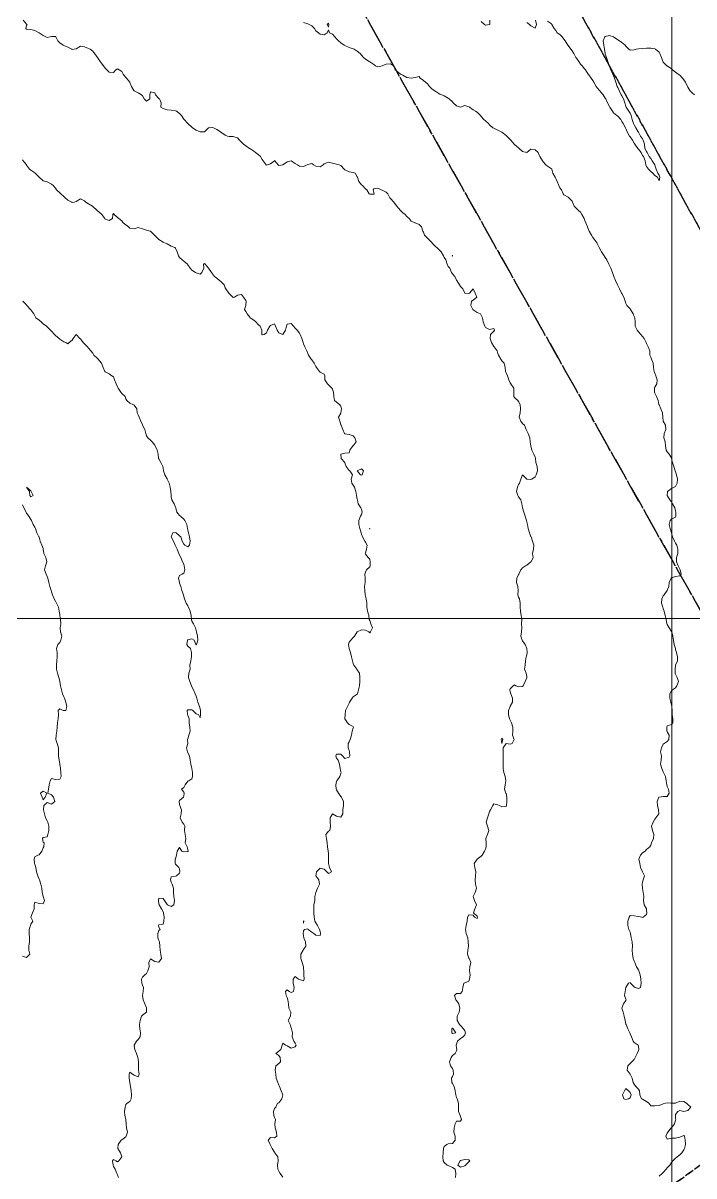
# Model space of a CAD drawing. Header units: centimetres. Extents: x 0 to 642158, y -847 to 649707.
# Drawn here: x 616688.3 to 616769.5, y 620019.9 to 620159.4 of the extents above; entities that cross this region are included whole.
import ezdxf

# ---------------------------------------------------------------- set-up
doc = ezdxf.new("R2010")
doc.units = ezdxf.units.CM
doc.header["$MEASUREMENT"] = 0
doc.linetypes.add('CENTERX2', pattern=[4, 2.5, -0.5, 0.5, -0.5])
doc.linetypes.add('JIS_02_0.7', pattern=[1.35, 0.75, -0.6])
for name, color, linetype, lineweight in [('MEV_grille', 254, 'Continuous', 9), ('WAL_parcellaire agricole', 7, 'JIS_02_0.7', 25), ('WAL_topographie 0.5', 253, 'Continuous', 20)]:
    doc.layers.add(name, color=color, linetype=linetype, lineweight=lineweight)
doc.layers.add('SPW_parcellaire cadastral', color=7, linetype='CENTERX2', lineweight=25, true_color=0xff0542)

# ---------------------------------------------------------------- blocks, each defined once
blk = doc.blocks.new('*U114')
at = {"layer": 'MEV_grille', "transparency": 33554687}
blk.add_lwpolyline([(-1338.46, 0), (1338.46, 0)], dxfattribs=at)
blk = doc.blocks.new('*U115')
at = {"layer": 'MEV_grille', "color": 0, "linetype": 'ByBlock', "lineweight": -2, "transparency": 16777216}
blk.add_blockref('*U114', (0, -2300), dxfattribs=at)
blk = doc.blocks.new('*U112')
at = {"layer": 'MEV_grille', "transparency": 33554687}
blk.add_lwpolyline([(0, 1825.48), (0, -1825.48)], dxfattribs=at)
blk = doc.blocks.new('*U113')
at = {"layer": 'MEV_grille', "color": 0, "linetype": 'ByBlock', "lineweight": -2, "transparency": 16777216}
blk.add_blockref('*U112', (1400, 0), dxfattribs=at)

msp = doc.modelspace()

# ---------------------------------------------------------------- linework, layer by layer
at = {"layer": 'SPW_parcellaire cadastral'}
for points in [[(616824.17, 620098.85), (616842.29, 620067.21), (616803.95, 620042.53), (616798.17, 620038.82), (616720.65, 620176.39), (616728.11, 620179.64), (616748.92, 620188.66), (616769.84, 620197.71), (616824.17, 620098.85)], [(616722.53, 619984.25), (616699.58, 619971.05), (616677.9, 620010.17), (616646.69, 620066.48), (616620.26, 620114.17), (616615, 620123.66), (616698.89, 620166.91), (616720.65, 620176.39), (616798.17, 620038.82), (616771.74, 620018.88), (616757.22, 620008.01), (616722.53, 619984.25)]]:
    msp.add_lwpolyline(points, dxfattribs=at)
at = {"layer": 'WAL_parcellaire agricole'}
for points in [[(616600.26, 620451.18), (616651.69, 620350.86), (616668.69, 620318.86), (616740.96, 620187.28), (616814.97, 620053.63), (616700.98, 619971.12), (616651.47, 620062.36), (616618.97, 620119.85), (616577.3, 620085.18), (616521.81, 620039.43), (616499.25, 620069.84), (616492.24, 620078.82), (616529.97, 620108.84), (616595.29, 620161.18), (616569.62, 620208.85), (616514.46, 620165.76), (616479.29, 620211.59), (616523.2, 620254.51), (616504.7, 620275.42), (616588.94, 620323.85), (616622.27, 620341.19), (616567.6, 620414.18), (616573.6, 620419.85), (616600.26, 620451.18)], [(616651.47, 620062.36), (616700.98, 619971.12), (616814.97, 620053.63), (616740.96, 620187.28)]]:
    msp.add_lwpolyline(points, dxfattribs=at)
at = {"layer": 'WAL_topographie 0.5'}
for points in [[(616688.33, 620159.75), (616688.75, 620159.28), (616688.8, 620159.25), (616688.75, 620159.12), (616688.66, 620158.75), (616688.75, 620158.67), (616689.25, 620158.62), (616689.75, 620158.51), (616690.25, 620158.25), (616690.25, 620158.25), (616690.75, 620157.92), (616691.06, 620157.75), (616691.25, 620157.65), (616691.61, 620157.75), (616691.75, 620157.79), (616692.25, 620157.78), (616692.27, 620157.75), (616692.52, 620157.25), (616692.75, 620157.04), (616693.17, 620156.75), (616693.25, 620156.71), (616693.75, 620156.49), (616694.21, 620156.25), (616694.25, 620156.23), (616694.5, 620156.25), (616694.75, 620156.29), (616695.25, 620156.63), (616695.75, 620156.53), (616696.25, 620156.34), (616696.43, 620156.25), (616696.75, 620156.01), (616696.94, 620155.75), (616697.25, 620155.38), (616697.32, 620155.25), (616697.64, 620154.75), (616697.75, 620154.6), (616698.04, 620154.25), (616698.25, 620153.95), (616698.47, 620153.75), (616698.75, 620153.47), (616699.25, 620153.43), (616699.52, 620153.75), (616699.75, 620153.86), (616699.96, 620153.75), (616700.25, 620153.57), (616700.42, 620153.25), (616700.75, 620152.81), (616700.82, 620152.75), (616701.22, 620152.25), (616701.25, 620152.21), (616701.42, 620151.75), (616701.7, 620151.25), (616701.75, 620151.22), (616702.25, 620150.98), (616702.66, 620150.75), (616702.75, 620150.62), (616702.98, 620150.25), (616703.25, 620149.95), (616703.66, 620150.25), (616703.64, 620150.75), (616703.75, 620151.11), (616704.25, 620150.96), (616704.35, 620150.75), (616704.75, 620150.3), (616704.81, 620150.25), (616705.01, 620149.75), (616705, 620149.25), (616705.25, 620149.07), (616705.75, 620148.93), (616706.25, 620148.86), (616706.75, 620148.81), (616706.86, 620148.75), (616707.25, 620148.49), (616707.5, 620148.25), (616707.75, 620147.8), (616707.82, 620147.75), (616708.25, 620147.25), (616708.25, 620147.25), (616708.75, 620146.82), (616708.83, 620146.75), (616709.25, 620146.44), (616709.75, 620146.25), (616710.25, 620146.25), (616710.75, 620146.72), (616710.85, 620146.75), (616711.25, 620146.79), (616711.34, 620146.75), (616711.75, 620146.52), (616712.21, 620146.25), (616712.25, 620146.22), (616712.75, 620145.85), (616713.05, 620145.75), (616713.25, 620145.67), (616713.75, 620145.69), (616714.25, 620145.52), (616714.49, 620145.25), (616714.75, 620145.02), (616715, 620144.75), (616715.25, 620144.55), (616715.71, 620144.25), (616715.75, 620144.22), (616716.25, 620143.92), (616716.43, 620143.75), (616716.75, 620143.51), (616717.04, 620143.25), (616717.25, 620142.92), (616717.37, 620142.75), (616717.71, 620142.25), (616717.75, 620142.22), (616717.89, 620142.25), (616718.25, 620142.4), (616718.72, 620142.75), (616718.75, 620142.77), (616718.78, 620142.75), (616719.17, 620142.25), (616719.25, 620142.18), (616719.75, 620142.25), (616719.75, 620142.25), (616720.25, 620142.62), (616720.75, 620142.73), (616721.25, 620142.43), (616721.52, 620142.25), (616721.75, 620142.12), (616722.25, 620142.05), (616722.7, 620142.25), (616722.75, 620142.31), (616723.25, 620142.43), (616723.45, 620142.25), (616723.75, 620142.12), (616724.25, 620142), (616724.6, 620142.25), (616724.75, 620142.4), (616725.25, 620142.58), (616725.75, 620142.45), (616726.25, 620142.35), (616726.56, 620142.25), (616726.75, 620142.17), (616727.15, 620141.75), (616727.25, 620141.65), (616727.75, 620141.43), (616728.25, 620141.35), (616728.48, 620141.25), (616728.75, 620140.81), (616728.77, 620140.75), (616728.95, 620140.25), (616729.25, 620139.85), (616729.38, 620139.75), (616729.75, 620139.37), (616729.92, 620139.25), (616730.2, 620138.75), (616730.25, 620138.71), (616730.75, 620138.71), (616730.78, 620138.75), (616730.75, 620138.92), (616730.65, 620139.25), (616730.75, 620139.36), (616731.25, 620139.45), (616731.62, 620139.25), (616731.75, 620139.2), (616732.25, 620138.94), (616732.43, 620138.75), (616732.7, 620138.25), (616732.75, 620138.19), (616733.15, 620137.75), (616733.25, 620137.61), (616733.53, 620137.25), (616733.75, 620137.02), (616733.97, 620136.75), (616734.25, 620136.47), (616734.52, 620136.25), (616734.75, 620136.02), (616735.02, 620135.75), (616735.25, 620135.45), (616735.7, 620135.25), (616735.75, 620135.23), (616736.25, 620135.06), (616736.51, 620134.75), (616736.69, 620134.25), (616736.75, 620134.1), (616736.87, 620133.75), (616737.25, 620133.38), (616737.38, 620133.25), (616737.75, 620132.87), (616737.86, 620132.75), (616738.25, 620132.35), (616738.38, 620132.25), (616738.75, 620131.88), (616738.88, 620131.75), (616739.17, 620131.25), (616739.25, 620131.07), (616739.44, 620130.75), (616739.61, 620130.25), (616739.75, 620129.98), (616739.94, 620129.75), (616740.15, 620129.25), (616740.25, 620129.08), (616740.55, 620128.75), (616740.75, 620128.29), (616740.78, 620128.25), (616741.13, 620127.75), (616741.25, 620127.54), (616741.5, 620127.25), (616741.75, 620126.75), (616741.75, 620126.75), (616742.25, 620126.68), (616742.31, 620126.75), (616742.75, 620127.25), (616742.75, 620127.25), (616742.75, 620127.25), (616742.99, 620126.75), (616743.19, 620126.25), (616742.75, 620125.89), (616742.58, 620125.75), (616742.5, 620125.25), (616742.74, 620124.75), (616742.75, 620124.73), (616743.25, 620124.38), (616743.65, 620124.25), (616743.75, 620124.08), (616743.88, 620123.75), (616743.97, 620123.25), (616744.17, 620122.75), (616744.25, 620122.59), (616744.75, 620122.36), (616745.25, 620122.45), (616745.35, 620122.25), (616745.25, 620122.12), (616744.88, 620121.75), (616744.82, 620121.25), (616744.98, 620120.75), (616745.25, 620120.3), (616745.3, 620120.25), (616745.66, 620119.75), (616745.75, 620119.42), (616745.82, 620119.25), (616746.12, 620118.75), (616746.25, 620118.55), (616746.52, 620118.25), (616746.63, 620117.75), (616746.69, 620117.25), (616746.75, 620117.08), (616746.92, 620116.75), (616747.08, 620116.25), (616747.25, 620115.89), (616747.34, 620115.75), (616747.69, 620115.25), (616747.7, 620114.75), (616747.67, 620114.25), (616747.75, 620114.13), (616748.16, 620113.75), (616748.25, 620113.64), (616748.45, 620113.25), (616748.5, 620112.75), (616748.43, 620112.25), (616748.33, 620111.75), (616748.53, 620111.25), (616748.75, 620110.95), (616748.96, 620110.75), (616749.17, 620110.25), (616749.25, 620110.07), (616749.4, 620109.75), (616749.61, 620109.25), (616749.64, 620108.75), (616749.75, 620108.25), (616749.75, 620108.25), (616749.86, 620107.75), (616750.1, 620107.25), (616750.25, 620106.88), (616750.3, 620106.75), (616750.36, 620106.25), (616750.49, 620105.75), (616750.54, 620105.25), (616750.37, 620104.75), (616750.25, 620104.5), (616749.86, 620104.25), (616749.75, 620104.21), (616749.25, 620104.25), (616749.25, 620104.25), (616748.75, 620104.75), (616748.52, 620104.25), (616748.35, 620103.75), (616748.25, 620103.58), (616748.13, 620103.25), (616748.01, 620102.75), (616748.17, 620102.25), (616748.25, 620102.11), (616748.55, 620101.75), (616748.67, 620101.25), (616748.75, 620100.75), (616748.75, 620100.75), (616748.91, 620100.25), (616749.07, 620099.75), (616749.2, 620099.25), (616749.25, 620099.07), (616749.33, 620098.75), (616749.41, 620098.25), (616749.56, 620097.75), (616749.75, 620097.27), (616749.76, 620097.25), (616749.94, 620096.75), (616750.11, 620096.25), (616750.06, 620095.75), (616749.96, 620095.25), (616750.03, 620094.75), (616749.78, 620094.25), (616749.75, 620094.22), (616749.25, 620093.82), (616749.11, 620093.75), (616748.75, 620093.52), (616748.52, 620093.25), (616748.29, 620092.75), (616748.25, 620092.7), (616748.05, 620092.25), (616748.02, 620091.75), (616748.18, 620091.25), (616748.2, 620090.75), (616748.16, 620090.25), (616748.25, 620089.97), (616748.37, 620089.75), (616748.44, 620089.25), (616748.46, 620088.75), (616748.49, 620088.25), (616748.58, 620087.75), (616748.67, 620087.25), (616748.62, 620086.75), (616748.65, 620086.25), (616748.61, 620085.75), (616748.54, 620085.25), (616748.71, 620084.75), (616748.75, 620084.69), (616749.07, 620084.25), (616749.25, 620083.75), (616749.25, 620083.75), (616749.29, 620083.25), (616749.25, 620083), (616749.17, 620082.75), (616749.09, 620082.25), (616749.06, 620081.75), (616748.99, 620081.25), (616749.16, 620080.75), (616749.25, 620080.35), (616749.27, 620080.25), (616749.25, 620080.21), (616749.04, 620079.75), (616748.82, 620079.25), (616748.75, 620079.14), (616748.25, 620079.11), (616747.94, 620079.25), (616747.75, 620079.34), (616747.61, 620079.25), (616747.25, 620078.87), (616747.21, 620078.75), (616747.25, 620078.5), (616747.31, 620078.25), (616747.52, 620077.75), (616747.54, 620077.25), (616747.25, 620076.78), (616747.23, 620076.75), (616747.03, 620076.25), (616747.04, 620075.75), (616747.14, 620075.25), (616747.25, 620075.07), (616747.4, 620074.75), (616747.58, 620074.25), (616747.55, 620073.75), (616747.54, 620073.25), (616747.71, 620072.75), (616747.48, 620072.25), (616747.25, 620072.17), (616746.75, 620072.25), (616746.41, 620071.75), (616746.39, 620071.25), (616746.38, 620070.75), (616746.39, 620070.25), (616746.38, 620069.75), (616746.4, 620069.25), (616746.48, 620068.75), (616746.64, 620068.25), (616746.72, 620067.75), (616746.62, 620067.25), (616746.55, 620066.75), (616746.73, 620066.25), (616746.75, 620066.19), (616746.82, 620065.75), (616746.84, 620065.25), (616746.81, 620064.75), (616746.75, 620064.62), (616746.25, 620064.6), (616745.94, 620064.75), (616745.75, 620064.85), (616745.25, 620064.95), (616745.13, 620064.75), (616744.88, 620064.25), (616744.75, 620064.02), (616744.66, 620063.75), (616744.48, 620063.25), (616744.34, 620062.75), (616744.49, 620062.25), (616744.65, 620061.75), (616744.49, 620061.25), (616744.29, 620060.75), (616744.33, 620060.25), (616744.32, 620059.75), (616744.25, 620059.47), (616744.12, 620059.25), (616743.86, 620058.75), (616743.75, 620058.63), (616743.25, 620058.25), (616743.25, 620058.25), (616742.88, 620057.75), (616742.96, 620057.25), (616743.08, 620056.75), (616743.04, 620056.25), (616743.01, 620055.75), (616743.06, 620055.25), (616743.17, 620054.75), (616743.01, 620054.25), (616742.77, 620053.75), (616742.94, 620053.25), (616743.16, 620052.75), (616742.98, 620052.25), (616742.82, 620051.75), (616743.25, 620051.38), (616743.3, 620051.25), (616743.25, 620051.08), (616742.92, 620051.25), (616742.75, 620051.5), (616742.25, 620051.52), (616742.08, 620051.25), (616742.02, 620050.75), (616741.93, 620050.25), (616741.85, 620049.75), (616741.93, 620049.25), (616742.1, 620048.75), (616742.16, 620048.25), (616742.18, 620047.75), (616742.11, 620047.25), (616742.09, 620046.75), (616742.25, 620046.29), (616742.27, 620046.25), (616742.5, 620045.75), (616742.38, 620045.25), (616742.32, 620044.75), (616742.4, 620044.25), (616742.34, 620043.75), (616742.25, 620043.5), (616741.75, 620043.31), (616741.65, 620043.25), (616741.51, 620042.75), (616741.45, 620042.25), (616741.25, 620042), (616740.75, 620042), (616740.52, 620041.75), (616740.66, 620041.25), (616740.75, 620041.15), (616741.04, 620040.75), (616741.15, 620040.25), (616741.08, 620039.75), (616740.84, 620039.25), (616740.84, 620038.75), (616741.12, 620038.25), (616741.25, 620038.12), (616741.58, 620037.75), (616741.75, 620037.48), (616741.82, 620037.25), (616741.75, 620037.02), (616741.54, 620036.75), (616741.25, 620036.57), (616740.88, 620036.25), (616740.75, 620035.89), (616740.7, 620035.75), (616740.75, 620035.42), (616740.79, 620035.25), (616740.75, 620035.08), (616740.58, 620034.75), (616740.25, 620034.5), (616740.1, 620034.25), (616739.9, 620033.75), (616740.04, 620033.25), (616740.25, 620032.95), (616740.33, 620032.75), (616740.38, 620032.25), (616740.25, 620031.97), (616740.14, 620031.75), (616740.18, 620031.25), (616740.25, 620031.11), (616740.47, 620030.75), (616740.58, 620030.25), (616740.65, 620029.75), (616740.75, 620029.42), (616740.82, 620029.25), (616740.99, 620028.75), (616741.01, 620028.25), (616741.01, 620027.75), (616741.19, 620027.25), (616741.25, 620027.12), (616741.37, 620026.75), (616741.25, 620026.57), (616740.75, 620026.56), (616740.58, 620026.25), (616740.45, 620025.75), (616740.43, 620025.25), (616740.6, 620024.75), (616740.57, 620024.25), (616740.25, 620023.86), (616739.75, 620023.83), (616739.58, 620023.75), (616739.25, 620023.5), (616739.19, 620023.25), (616739.13, 620022.75), (616739.1, 620022.25), (616739.13, 620021.75), (616739.25, 620021.58), (616739.63, 620021.25), (616739.75, 620021.19), (616740.25, 620020.96), (616740.6, 620020.75), (616740.68, 620020.25), (616740.64, 620019.75)], [(616722.25, 620159.48), (616722.75, 620159.31), (616722.91, 620159.25), (616723.25, 620159.06), (616723.56, 620158.75), (616723.75, 620158.49), (616724.04, 620158.25), (616724.25, 620158.05), (616724.75, 620157.99), (616725.11, 620158.25), (616725.25, 620158.58), (616725.4, 620158.25), (616725.75, 620158.05), (616726.03, 620157.75), (616726.25, 620157.52), (616726.49, 620157.25), (616726.75, 620157.01), (616727.16, 620156.75), (616727.25, 620156.7), (616727.75, 620156.47), (616728.25, 620156.3), (616728.35, 620156.25), (616728.75, 620156), (616729.08, 620155.75), (616729.25, 620155.51), (616729.48, 620155.25), (616729.75, 620155.03), (616730.17, 620154.75), (616730.25, 620154.71), (616730.75, 620154.38), (616730.95, 620154.25), (616731.25, 620154.13), (616731.75, 620154.25), (616731.75, 620154.25), (616732.25, 620154.45), (616732.75, 620154.5), (616733.11, 620154.25), (616733.25, 620154), (616733.32, 620153.75), (616733.75, 620153.43), (616733.98, 620153.25), (616734.25, 620153.1), (616734.75, 620152.84), (616735.25, 620152.75), (616735.75, 620152.82), (616736.25, 620152.94), (616736.37, 620152.75), (616736.75, 620152.46), (616736.99, 620152.25), (616737.25, 620152.05), (616737.48, 620151.75), (616737.75, 620151.45), (616738.04, 620151.25), (616738.25, 620151.12), (616738.75, 620150.83), (616738.97, 620150.75), (616739.25, 620150.62), (616739.75, 620150.32), (616739.87, 620150.25), (616740.25, 620149.87), (616740.34, 620149.75), (616740.75, 620149.39), (616741.25, 620149.25), (616741.75, 620149.46), (616742.25, 620149.29), (616742.31, 620149.25), (616742.75, 620148.93), (616743.04, 620148.75), (616743.25, 620148.62), (616743.64, 620148.25), (616743.75, 620148.11), (616744.06, 620147.75), (616744.25, 620147.57), (616744.61, 620147.25), (616744.75, 620147.09), (616745.16, 620146.75), (616745.25, 620146.71), (616745.75, 620146.46), (616746.17, 620146.25), (616746.25, 620146.2), (616746.75, 620145.81), (616746.82, 620145.75), (616747.25, 620145.32), (616747.32, 620145.25), (616747.73, 620144.75), (616747.75, 620144.73), (616748.25, 620144.3), (616748.34, 620144.25), (616748.75, 620143.87), (616749.25, 620143.75), (616749.75, 620144.17), (616750.25, 620144.06), (616750.64, 620143.75), (616750.75, 620143.44), (616750.81, 620143.25), (616751.14, 620142.75), (616751.25, 620142.61), (616751.57, 620142.25), (616751.75, 620142.09), (616752.25, 620141.77), (616752.26, 620141.75), (616752.4, 620141.25), (616752.67, 620140.75), (616752.75, 620140.61), (616752.92, 620140.25), (616753.11, 620139.75), (616753.25, 620139.49), (616753.44, 620139.25), (616753.67, 620138.75), (616753.75, 620138.62), (616754.25, 620138.36), (616754.35, 620138.25), (616754.75, 620137.85), (616754.79, 620137.75), (616755, 620137.25), (616755.25, 620136.99), (616755.49, 620136.75), (616755.75, 620136.52), (616755.92, 620136.25), (616756.18, 620135.75), (616756.25, 620135.61), (616756.41, 620135.25), (616756.59, 620134.75), (616756.75, 620134.32), (616756.78, 620134.25), (616757.06, 620133.75), (616757.25, 620133.47), (616757.4, 620133.25), (616757.75, 620132.79), (616757.78, 620132.75), (616758.02, 620132.25), (616758.25, 620131.83), (616758.3, 620131.75), (616758.63, 620131.25), (616758.75, 620131.06), (616758.92, 620130.75), (616759.17, 620130.25), (616759.25, 620130.09), (616759.4, 620129.75), (616759.62, 620129.25), (616759.75, 620128.86), (616759.79, 620128.75), (616759.98, 620128.25), (616760.21, 620127.75), (616760.25, 620127.67), (616760.48, 620127.25), (616760.72, 620126.75), (616760.75, 620126.69), (616761, 620126.25), (616761.16, 620125.75), (616761.25, 620125.48), (616761.37, 620125.25), (616761.75, 620124.83), (616761.8, 620124.75), (616762.12, 620124.25), (616762.25, 620123.93), (616762.32, 620123.75), (616762.36, 620123.25), (616762.36, 620122.75), (616762.59, 620122.25), (616762.75, 620122.06), (616763.04, 620121.75), (616763.25, 620121.49), (616763.45, 620121.25), (616763.7, 620120.75), (616763.75, 620120.66), (616763.95, 620120.25), (616764.12, 620119.75), (616764.15, 620119.25), (616764.25, 620118.98), (616764.32, 620118.75), (616764.54, 620118.25), (616764.58, 620117.75), (616764.66, 620117.25), (616764.75, 620117.04), (616764.86, 620116.75), (616765.02, 620116.25), (616765, 620115.75), (616764.75, 620115.38), (616764.71, 620115.25), (616764.71, 620114.75), (616764.75, 620114.63), (616764.94, 620114.25), (616765.13, 620113.75), (616765.24, 620113.25), (616765.25, 620113.23), (616765.48, 620112.75), (616765.68, 620112.25), (616765.7, 620111.75), (616765.75, 620111.25), (616765.75, 620111.25), (616766.01, 620110.75), (616766.08, 620110.25), (616765.87, 620109.75), (616765.82, 620109.25), (616766, 620108.75), (616766.04, 620108.25), (616766.11, 620107.75), (616766.25, 620107.53), (616766.46, 620107.25), (616766.75, 620106.8), (616766.77, 620106.75), (616766.89, 620106.25), (616767.04, 620105.75), (616767.21, 620105.25), (616767.25, 620105.12), (616767.38, 620104.75), (616767.5, 620104.25), (616767.45, 620103.75), (616767.25, 620103.33), (616767.06, 620103.25), (616766.75, 620103.1), (616766.29, 620102.75), (616766.25, 620102.25), (616766.57, 620101.75), (616766.75, 620101.49), (616766.88, 620101.25), (616767.16, 620100.75), (616767.25, 620100.42), (616767.28, 620100.25), (616767.26, 620099.75), (616767.25, 620099.65), (616766.75, 620099.38), (616766.61, 620099.25), (616766.46, 620098.75), (616766.59, 620098.25), (616766.75, 620097.75), (616766.75, 620097.75), (616766.89, 620097.25), (616767.12, 620096.75), (616767.25, 620096.48), (616767.42, 620096.25), (616767.53, 620095.75), (616767.53, 620095.25), (616767.36, 620094.75), (616767.34, 620094.25), (616767.56, 620093.75), (616767.75, 620093.34), (616767.79, 620093.25), (616767.92, 620092.75), (616767.75, 620092.52), (616767.25, 620092.46), (616766.75, 620092.29), (616766.7, 620092.25), (616766.47, 620091.75), (616766.43, 620091.25), (616766.25, 620090.81), (616766.23, 620090.75), (616765.85, 620090.25), (616765.75, 620090.12), (616765.58, 620089.75), (616765.56, 620089.25), (616765.71, 620088.75), (616765.75, 620088.58), (616765.87, 620088.25), (616765.98, 620087.75), (616766.11, 620087.25), (616766.21, 620086.75), (616766.25, 620086.67), (616766.49, 620086.25), (616766.75, 620085.81), (616766.79, 620085.75), (616766.93, 620085.25), (616766.98, 620084.75), (616767.08, 620084.25), (616767.22, 620083.75), (616767.25, 620083.64), (616767.37, 620083.25), (616767.49, 620082.75), (616767.47, 620082.25), (616767.25, 620081.75), (616767.25, 620081.75), (616767.19, 620081.25), (616767.19, 620080.75), (616767.25, 620080.63), (616767.46, 620080.25), (616767.61, 620079.75), (616767.39, 620079.25), (616767.25, 620078.98), (616766.88, 620078.75), (616766.75, 620078.62), (616766.56, 620078.25), (616766.56, 620077.75), (616766.68, 620077.25), (616766.75, 620076.9), (616766.8, 620076.75), (616766.82, 620076.25), (616766.83, 620075.75), (616766.92, 620075.25), (616766.91, 620074.75), (616766.75, 620074.56), (616766.25, 620074.38), (616766.18, 620074.25), (616766.21, 620073.75), (616766.25, 620073.67), (616766.48, 620073.25), (616766.42, 620072.75), (616766.25, 620072.5), (616765.85, 620072.25), (616765.75, 620072.17), (616765.55, 620071.75), (616765.44, 620071.25), (616765.54, 620070.75), (616765.49, 620070.25), (616765.44, 620069.75), (616765.59, 620069.25), (616765.75, 620068.84), (616765.8, 620068.75), (616766.01, 620068.25), (616766.11, 620067.75), (616766.18, 620067.25), (616766.25, 620067.06), (616766.39, 620066.75), (616766.49, 620066.25), (616766.25, 620065.85), (616765.75, 620065.83), (616765.25, 620065.77), (616765.23, 620065.75), (616765.02, 620065.25), (616765.05, 620064.75), (616765.17, 620064.25), (616765.23, 620063.75), (616764.87, 620063.25), (616764.75, 620063.12), (616764.52, 620062.75), (616764.34, 620062.25), (616764.44, 620061.75), (616764.61, 620061.25), (616764.59, 620060.75), (616764.34, 620060.25), (616764.25, 620059.95), (616764.15, 620059.75), (616763.75, 620059.42), (616763.58, 620059.25), (616763.25, 620059.03), (616763.02, 620058.75), (616762.8, 620058.25), (616762.91, 620057.75), (616763.02, 620057.25), (616763.25, 620056.75), (616763.25, 620056.75), (616763.5, 620056.25), (616763.34, 620055.75), (616763.25, 620055.5), (616763.21, 620055.25), (616763.24, 620054.75), (616763.25, 620054.7), (616763.33, 620054.25), (616763.4, 620053.75), (616763.36, 620053.25), (616763.43, 620052.75), (616763.72, 620052.25), (616763.75, 620052.05), (616763.79, 620051.75), (616763.75, 620051.56), (616763.33, 620051.25), (616763.25, 620051.21), (616763.17, 620051.25), (616762.75, 620051.32), (616762.25, 620051.42), (616761.75, 620051.43), (616761.62, 620051.25), (616761.49, 620050.75), (616761.46, 620050.25), (616761.6, 620049.75), (616761.75, 620049.42), (616761.81, 620049.25), (616761.88, 620048.75), (616762.01, 620048.25), (616762.05, 620047.75), (616762, 620047.25), (616762.04, 620046.75), (616762.13, 620046.25), (616762.25, 620045.94), (616762.33, 620045.75), (616762.53, 620045.25), (616762.75, 620044.88), (616762.8, 620044.75), (616762.95, 620044.25), (616763.04, 620043.75), (616763.09, 620043.25), (616763, 620042.75), (616762.75, 620042.61), (616762.38, 620042.75), (616762.25, 620042.81), (616761.81, 620043.25), (616761.75, 620043.34), (616761.55, 620043.25), (616761.25, 620042.75), (616761.25, 620042.75), (616761.15, 620042.25), (616761.08, 620041.75), (616761.25, 620041.33), (616761.28, 620041.25), (616761.25, 620041.15), (616760.96, 620040.75), (616760.75, 620040.25), (616760.91, 620039.75), (616761.03, 620039.25), (616761.14, 620038.75), (616761.25, 620038.31), (616761.27, 620038.25), (616761.48, 620037.75), (616761.71, 620037.25), (616761.75, 620037.15), (616761.9, 620036.75), (616762.1, 620036.25), (616762.25, 620036.09), (616762.73, 620035.75), (616762.75, 620035.68), (616762.82, 620035.25), (616762.75, 620035.1), (616762.62, 620034.75), (616762.37, 620034.25), (616762.25, 620034.04), (616761.95, 620033.75), (616761.75, 620033.54), (616761.46, 620033.25), (616761.38, 620032.75), (616761.75, 620032.25), (616761.75, 620032.25), (616762.01, 620031.75), (616762.1, 620031.25), (616762.25, 620031.06), (616762.43, 620030.75), (616762.75, 620030.45), (616762.87, 620030.25), (616762.91, 620029.75), (616763.12, 620029.25), (616763.25, 620029.21), (616763.75, 620028.93), (616764.02, 620028.75), (616764.25, 620028.42), (616764.75, 620028.43), (616765.25, 620028.48), (616765.75, 620028.65), (616766.04, 620028.75), (616766.25, 620028.8), (616766.67, 620028.75), (616766.75, 620028.74), (616767.25, 620028.75), (616767.25, 620028.75), (616767.75, 620028.98), (616768.25, 620028.93), (616768.55, 620028.75), (616768.75, 620028.59), (616769.1, 620028.25), (616768.75, 620027.86), (616768.25, 620027.75), (616768.25, 620027.75), (616768.25, 620027.75), (616767.75, 620027.84), (616767.54, 620027.75), (616767.25, 620027.36), (616767.22, 620027.25), (616767.25, 620026.92), (616767.26, 620026.75), (616767.25, 620026.7), (616767.13, 620026.25), (616766.75, 620025.77), (616766.73, 620025.75), (616766.31, 620025.25), (616766.25, 620025.1), (616766.05, 620024.75), (616766.25, 620024.4), (616766.75, 620024.51), (616767.25, 620024.49), (616767.75, 620024.64), (616768.06, 620024.75), (616768.25, 620024.83), (616768.31, 620024.75), (616768.42, 620024.25), (616768.45, 620023.75), (616768.33, 620023.25), (616768.25, 620023.11), (616768.01, 620022.75), (616767.75, 620022.5), (616767.43, 620022.25), (616767.25, 620022.09), (616766.93, 620021.75), (616766.75, 620021.55), (616766.54, 620021.25), (616766.25, 620020.91), (616766.11, 620020.75), (616765.75, 620020.37), (616765.64, 620020.25), (616765.25, 620019.92)], [(616725.3, 620159.25), (616725.25, 620158.92), (616725.11, 620159.25), (616725.25, 620159.39), (616725.3, 620159.25)], [(616743.75, 620159.62), (616744.13, 620159.25), (616744.25, 620159.16), (616744.75, 620159.22), (616744.77, 620159.25), (616744.79, 620159.75)], [(616749.25, 620159.47), (616749.59, 620159.25), (616749.75, 620159.08), (616750.25, 620158.79), (616750.43, 620159.25), (616750.29, 620159.75)], [(616751.75, 620159.64), (616752.25, 620159.3), (616752.29, 620159.25), (616752.55, 620158.75), (616752.75, 620158.51), (616752.93, 620158.25), (616753.25, 620158.02), (616753.51, 620157.75), (616753.75, 620157.48), (616753.91, 620157.25), (616754.22, 620156.75), (616754.25, 620156.71), (616754.59, 620156.25), (616754.75, 620156.04), (616754.93, 620155.75), (616755.19, 620155.25), (616755.25, 620155.15), (616755.54, 620154.75), (616755.75, 620154.46), (616755.93, 620154.25), (616756.25, 620153.86), (616756.34, 620153.75), (616756.67, 620153.25), (616756.75, 620153.13), (616757.03, 620152.75), (616757.25, 620152.45), (616757.37, 620152.25), (616757.65, 620151.75), (616757.75, 620151.58), (616758.06, 620151.25), (616758.25, 620151), (616758.48, 620150.75), (616758.75, 620150.34), (616758.8, 620150.25), (616759.02, 620149.75), (616759.25, 620149.32), (616759.29, 620149.25), (616759.63, 620148.75), (616759.75, 620148.55), (616760.13, 620148.25), (616760.25, 620148.16), (616760.61, 620147.75), (616760.75, 620147.49), (616760.89, 620147.25), (616761.2, 620146.75), (616761.25, 620146.66), (616761.41, 620146.25), (616761.67, 620145.75), (616761.75, 620145.64), (616762.05, 620145.25), (616762.25, 620144.88), (616762.33, 620144.75), (616762.7, 620144.25), (616762.75, 620144.17), (616763.1, 620143.75), (616763.25, 620143.39), (616763.35, 620143.25), (616763.57, 620142.75), (616763.66, 620142.25), (616763.75, 620142.06), (616763.97, 620141.75), (616764.25, 620141.46), (616764.51, 620141.25), (616764.75, 620140.97), (616765.06, 620140.75), (616765.25, 620140.33), (616765.33, 620140.75), (616765.25, 620141), (616765.09, 620141.25), (616764.92, 620141.75), (616764.75, 620142.22), (616764.73, 620142.25), (616764.4, 620142.75), (616764.25, 620143.04), (616764.07, 620143.25), (616763.81, 620143.75), (616763.75, 620143.87), (616763.52, 620144.25), (616763.48, 620144.75), (616763.34, 620145.25), (616763.25, 620145.41), (616763.01, 620145.75), (616762.75, 620146.22), (616762.73, 620146.25), (616762.43, 620146.75), (616762.25, 620147.11), (616762.16, 620147.25), (616762.01, 620147.75), (616761.88, 620148.25), (616761.75, 620148.5), (616761.6, 620148.75), (616761.29, 620149.25), (616761.25, 620149.34), (616761.1, 620149.75), (616760.93, 620150.25), (616760.75, 620150.59), (616760.68, 620150.75), (616760.44, 620151.25), (616760.25, 620151.63), (616760.19, 620151.75), (616760.01, 620152.25), (616759.86, 620152.75), (616759.75, 620153.03), (616759.66, 620153.25), (616759.43, 620153.75), (616759.25, 620154.17), (616759.21, 620154.25), (616759.04, 620154.75), (616758.9, 620155.25), (616758.75, 620155.66), (616758.73, 620155.75), (616758.64, 620156.25), (616758.57, 620156.75), (616758.47, 620157.25), (616758.68, 620157.75), (616758.75, 620157.8), (616759.25, 620157.89), (616759.69, 620157.75), (616759.75, 620157.73), (616760.25, 620157.4), (616760.47, 620157.25), (616760.75, 620157.07), (616761.16, 620156.75), (616761.25, 620156.62), (616761.58, 620156.25), (616761.75, 620156.15), (616762.25, 620156.17), (616762.5, 620156.25), (616762.75, 620156.31), (616763.25, 620156.35), (616763.75, 620156.38), (616764.25, 620156.39), (616764.75, 620156.3), (616764.84, 620156.25), (616765.25, 620155.9), (616765.35, 620155.75), (616765.55, 620155.25), (616765.72, 620154.75), (616765.75, 620154.7), (616766.2, 620154.25), (616766.25, 620154.23), (616766.75, 620153.87), (616766.87, 620153.75), (616767.25, 620153.46), (616767.56, 620153.25), (616767.75, 620153.1), (616768.08, 620152.75), (616768.25, 620152.54), (616768.44, 620152.25), (616768.71, 620151.75), (616768.75, 620151.67), (616768.99, 620151.25), (616769.25, 620150.98), (616769.52, 620150.75)], [(616688.25, 620142.86), (616688.35, 620142.75), (616688.73, 620142.25), (616688.75, 620142.23), (616689.1, 620141.75), (616689.25, 620141.6), (616689.75, 620141.29), (616689.8, 620141.25), (616690.25, 620140.75), (616690.25, 620140.75), (616690.75, 620140.34), (616691.08, 620140.25), (616691.25, 620140.2), (616691.75, 620139.93), (616691.96, 620139.75), (616692.25, 620139.42), (616692.36, 620139.25), (616692.75, 620138.87), (616692.88, 620138.75), (616693.25, 620138.42), (616693.43, 620138.25), (616693.75, 620137.97), (616694.2, 620137.75), (616694.25, 620137.72), (616694.55, 620137.75), (616694.75, 620137.81), (616695.25, 620138.16), (616695.75, 620137.9), (616695.91, 620137.75), (616696.25, 620137.56), (616696.71, 620137.25), (616696.75, 620137.22), (616697.25, 620136.78), (616697.29, 620136.75), (616697.75, 620136.35), (616697.84, 620136.25), (616698.2, 620135.75), (616698.25, 620135.69), (616698.75, 620135.51), (616699.12, 620135.75), (616699.17, 620136.25), (616699.25, 620136.36), (616699.35, 620136.25), (616699.75, 620135.9), (616699.9, 620135.75), (616700.25, 620135.48), (616700.44, 620135.25), (616700.75, 620135.01), (616701.06, 620134.75), (616701.25, 620134.59), (616701.75, 620134.51), (616702.25, 620134.69), (616702.75, 620134.53), (616703.25, 620134.37), (616703.7, 620134.25), (616703.75, 620134.23), (616704.21, 620133.75), (616704.25, 620133.72), (616704.72, 620133.25), (616704.75, 620133.22), (616705.25, 620132.91), (616705.62, 620132.75), (616705.75, 620132.7), (616706.25, 620132.42), (616706.66, 620132.25), (616706.75, 620132.17), (616706.97, 620131.75), (616707.12, 620131.25), (616707.25, 620131.05), (616707.55, 620130.75), (616707.75, 620130.62), (616708.2, 620130.25), (616708.25, 620130.18), (616708.52, 620129.75), (616708.75, 620129.51), (616709.17, 620129.25), (616709.25, 620129.21), (616709.75, 620129.04), (616709.95, 620129.25), (616710.18, 620129.75), (616710.15, 620130.25), (616710.25, 620130.34), (616710.36, 620130.25), (616710.75, 620129.78), (616710.76, 620129.75), (616711.13, 620129.25), (616711.25, 620129.09), (616711.49, 620128.75), (616711.75, 620128.54), (616712.09, 620128.25), (616712.25, 620128.15), (616712.65, 620127.75), (616712.75, 620127.4), (616712.83, 620127.25), (616713.19, 620126.75), (616713.25, 620126.69), (616713.7, 620126.25), (616713.75, 620126.2), (616713.88, 620126.25), (616714.25, 620126.5), (616714.75, 620126.58), (616715, 620126.25), (616715.25, 620125.84), (616715.32, 620125.75), (616715.25, 620125.25), (616715.25, 620125.25), (616715.11, 620124.75), (616715.25, 620124.52), (616715.41, 620124.25), (616715.75, 620123.82), (616715.8, 620123.75), (616716.25, 620123.46), (616716.47, 620123.25), (616716.75, 620122.94), (616716.99, 620122.75), (616717.19, 620122.25), (616717.2, 620121.75), (616717.25, 620121.68), (616717.5, 620121.75), (616717.75, 620121.94), (616717.9, 620122.25), (616718.15, 620122.75), (616718.25, 620122.84), (616718.75, 620123.01), (616718.87, 620122.75), (616719.04, 620122.25), (616719.25, 620121.92), (616719.75, 620121.75), (616720.07, 620122.25), (616720.17, 620122.75), (616720.25, 620123), (616720.75, 620123.05), (616721.05, 620122.75), (616721.25, 620122.52), (616721.49, 620122.25), (616721.75, 620121.88), (616721.83, 620121.75), (616722.03, 620121.25), (616722.19, 620120.75), (616722.25, 620120.6), (616722.41, 620120.25), (616722.66, 620119.75), (616722.75, 620119.45), (616722.83, 620119.25), (616723.17, 620118.75), (616723.25, 620118.67), (616723.55, 620118.25), (616723.75, 620117.86), (616723.81, 620117.75), (616724.16, 620117.25), (616724.25, 620117.16), (616724.75, 620116.95), (616724.83, 620116.75), (616724.82, 620116.25), (616725.16, 620115.75), (616725.25, 620115.63), (616725.68, 620115.25), (616725.75, 620115.14), (616725.88, 620114.75), (616725.92, 620114.25), (616725.98, 620113.75), (616726.25, 620113.53), (616726.6, 620113.25), (616726.75, 620113.05), (616726.85, 620112.75), (616726.77, 620112.25), (616726.75, 620112.2), (616726.49, 620111.75), (616726.62, 620111.25), (616726.75, 620110.82), (616726.81, 620110.75), (616727, 620110.25), (616727.22, 620109.75), (616727.25, 620109.72), (616727.75, 620109.63), (616728.25, 620109.48), (616728.45, 620109.25), (616728.6, 620108.75), (616728.25, 620108.28), (616728.19, 620108.25), (616727.84, 620107.75), (616727.75, 620107.42), (616727.25, 620107.39), (616726.75, 620107.25), (616726.8, 620106.75), (616727.23, 620106.25), (616727.25, 620106.2), (616727.42, 620105.75), (616727.75, 620105.3), (616727.83, 620105.25), (616728.16, 620104.75), (616727.99, 620104.25), (616728.07, 620103.75), (616728.25, 620103.49), (616728.41, 620103.25), (616728.56, 620102.75), (616728.64, 620102.25), (616728.75, 620101.8), (616728.76, 620101.75), (616728.87, 620101.25), (616729.19, 620100.75), (616729.25, 620100.6), (616729.33, 620100.25), (616729.25, 620099.96), (616729.15, 620099.75), (616728.92, 620099.25), (616728.94, 620098.75), (616729.04, 620098.25), (616729.21, 620097.75), (616729.25, 620097.58), (616729.39, 620097.25), (616729.66, 620096.75), (616729.75, 620096.6), (616729.93, 620096.25), (616729.88, 620095.75), (616729.75, 620095.33), (616729.72, 620095.25), (616729.75, 620095.15), (616730.08, 620094.75), (616730.25, 620094.55), (616730.31, 620094.25), (616730.32, 620093.75), (616730.25, 620093.64), (616729.86, 620093.25), (616729.75, 620093), (616729.67, 620092.75), (616729.72, 620092.25), (616729.71, 620091.75), (616729.62, 620091.25), (616729.66, 620090.75), (616729.7, 620090.25), (616729.75, 620090.06), (616729.81, 620089.75), (616729.9, 620089.25), (616729.91, 620088.75), (616730, 620088.25), (616730.14, 620087.75), (616730.2, 620087.25), (616730.25, 620087.12), (616730.38, 620086.75), (616730.6, 620086.25), (616730.33, 620085.75), (616730.25, 620085.66), (616730.15, 620085.75), (616729.75, 620085.97), (616729.25, 620085.99), (616728.75, 620085.75), (616728.75, 620085.75), (616728.42, 620085.25), (616728.25, 620085.06), (616727.97, 620084.75), (616727.75, 620084.5), (616727.68, 620084.25), (616727.75, 620083.75), (616727.75, 620083.75), (616727.93, 620083.25), (616728.04, 620082.75), (616728.16, 620082.25), (616728.25, 620081.93), (616728.32, 620081.75), (616728.68, 620081.25), (616728.75, 620081.18), (616729.01, 620080.75), (616729.07, 620080.25), (616729.05, 620079.75), (616729, 620079.25), (616728.91, 620078.75), (616728.77, 620078.25), (616728.75, 620078.23), (616728.25, 620077.9), (616728.13, 620077.75), (616727.8, 620077.25), (616727.75, 620077.12), (616727.58, 620076.75), (616727.33, 620076.25), (616727.27, 620075.75), (616727.25, 620075.25), (616727.58, 620074.75), (616727.75, 620074.57), (616728.25, 620074.32), (616728.29, 620074.25), (616728.25, 620074.17), (616728.14, 620073.75), (616728.03, 620073.25), (616727.88, 620072.75), (616727.75, 620072.45), (616727.66, 620072.25), (616727.64, 620071.75), (616727.75, 620071.42), (616727.81, 620071.25), (616727.84, 620070.75), (616727.75, 620070.62), (616727.25, 620070.46), (616726.96, 620070.75), (616726.75, 620070.97), (616726.25, 620070.98), (616726.16, 620070.75), (616726.25, 620070.48), (616726.43, 620070.25), (616726.6, 620069.75), (616726.66, 620069.25), (616726.75, 620068.83), (616726.78, 620068.75), (616726.75, 620068.67), (616726.64, 620068.25), (616726.28, 620067.75), (616726.25, 620067.66), (616726.15, 620067.25), (616726.2, 620066.75), (616726.25, 620066.64), (616726.46, 620066.25), (616726.75, 620065.86), (616726.82, 620065.75), (616727.07, 620065.25), (616727.09, 620064.75), (616727.01, 620064.25), (616726.98, 620063.75), (616726.75, 620063.36), (616726.25, 620063.47), (616725.75, 620063.75), (616725.45, 620063.25), (616725.46, 620062.75), (616725.52, 620062.25), (616725.42, 620061.75), (616725.25, 620061.65), (616724.93, 620061.25), (616725.03, 620060.75), (616725.11, 620060.25), (616725.14, 620059.75), (616725.21, 620059.25), (616725.25, 620058.95), (616725.27, 620058.75), (616725.25, 620058.25), (616725.25, 620057.75), (616725.37, 620057.25), (616725.64, 620056.75), (616725.25, 620056.53), (616725.07, 620056.75), (616724.75, 620057.05), (616724.25, 620057.18), (616723.82, 620056.75), (616723.75, 620056.25), (616724.08, 620055.75), (616724.16, 620055.25), (616723.92, 620054.75), (616723.75, 620054.25), (616723.75, 620054.25), (616723.62, 620053.75), (616723.6, 620053.25), (616723.51, 620052.75), (616723.48, 620052.25), (616723.51, 620051.75), (616723.53, 620051.25), (616723.62, 620050.75), (616723.75, 620050.56), (616723.93, 620050.25), (616724.19, 620049.75), (616724.25, 620049.5), (616724.29, 620049.25), (616724.25, 620049.03), (616723.75, 620049.05), (616723.5, 620049.25), (616723.25, 620049.45), (616722.82, 620049.75), (616722.75, 620049.85), (616722.38, 620049.75), (616722.25, 620049.58), (616722.22, 620049.25), (616722.25, 620049), (616722.29, 620048.75), (616722.47, 620048.25), (616722.52, 620047.75), (616722.25, 620047.32), (616722.21, 620047.25), (616721.91, 620046.75), (616721.9, 620046.25), (616722.07, 620045.75), (616722.23, 620045.25), (616722.25, 620045), (616722.27, 620044.75), (616722.29, 620044.25), (616722.34, 620043.75), (616722.25, 620043.54), (616721.75, 620043.7), (616721.62, 620043.75), (616721.25, 620044.05), (616721, 620043.75), (616721.01, 620043.25), (616721.1, 620042.75), (616721.03, 620042.25), (616720.75, 620042.14), (616720.5, 620042.25), (616720.25, 620042.46), (616720.08, 620042.25), (616720.14, 620041.75), (616720.25, 620041.54), (616720.35, 620041.25), (616720.43, 620040.75), (616720.47, 620040.25), (616720.7, 620039.75), (616720.66, 620039.25), (616720.4, 620038.75), (616720.62, 620038.25), (616720.75, 620037.85), (616720.79, 620037.75), (616720.92, 620037.25), (616720.89, 620036.75), (616721.08, 620036.25), (616721.25, 620036.02), (616721.34, 620035.75), (616721.25, 620035.54), (616720.75, 620035.39), (616720.25, 620035.69), (616720.08, 620035.75), (616719.75, 620036), (616719.67, 620035.75), (616719.5, 620035.25), (616719.25, 620035.03), (616718.89, 620034.75), (616719.25, 620034.52), (616719.41, 620034.25), (616719.46, 620033.75), (616719.25, 620033.55), (616718.9, 620033.25), (616718.82, 620032.75), (616718.88, 620032.25), (616718.95, 620031.75), (616719.12, 620031.25), (616719.25, 620030.93), (616719.33, 620030.75), (616719.55, 620030.25), (616719.74, 620029.75), (616719.63, 620029.25), (616719.25, 620028.79), (616719.11, 620028.75), (616718.9, 620028.25), (616718.75, 620028.08), (616718.63, 620027.75), (616718.66, 620027.25), (616718.75, 620027.02), (616718.84, 620026.75), (616718.79, 620026.25), (616718.81, 620025.75), (616718.99, 620025.25), (616719.01, 620024.75), (616718.75, 620024.54), (616718.25, 620024.61), (616717.96, 620024.25), (616718.19, 620023.75), (616718.25, 620023.67), (616718.47, 620023.25), (616718.75, 620022.8), (616718.79, 620022.75), (616719.12, 620022.25), (616719.16, 620021.75), (616719.09, 620021.25), (616719.13, 620020.75), (616719.25, 620020.53), (616719.43, 620020.25), (616719.75, 620019.79)], [(616740.28, 620131.25), (616740.25, 620131.21), (616740.22, 620131.25), (616740.25, 620131.35), (616740.28, 620131.25)], [(616688.29, 620125.75), (616688.75, 620125.32), (616688.79, 620125.25), (616689.22, 620124.75), (616689.25, 620124.71), (616689.62, 620124.25), (616689.75, 620123.99), (616689.88, 620123.75), (616690.25, 620123.48), (616690.52, 620123.25), (616690.75, 620123.04), (616691.14, 620122.75), (616691.25, 620122.66), (616691.65, 620122.25), (616691.75, 620122.13), (616692.11, 620121.75), (616692.25, 620121.6), (616692.69, 620121.25), (616692.75, 620121.17), (616693.25, 620120.86), (616693.5, 620120.75), (616693.75, 620120.62), (616693.89, 620120.75), (616694.25, 620121.04), (616694.37, 620121.25), (616694.75, 620121.75), (616694.75, 620121.75), (616694.75, 620121.75), (616695.2, 620121.25), (616695.25, 620121.21), (616695.6, 620120.75), (616695.75, 620120.61), (616696.11, 620120.25), (616696.25, 620120.07), (616696.5, 620119.75), (616696.75, 620119.46), (616696.89, 620119.25), (616697.25, 620118.9), (616697.42, 620118.75), (616697.75, 620118.29), (616697.79, 620118.25), (616697.99, 620117.75), (616698.21, 620117.25), (616698.25, 620117.22), (616698.75, 620116.96), (616699.07, 620116.75), (616699.25, 620116.6), (616699.39, 620116.25), (616699.57, 620115.75), (616699.75, 620115.4), (616699.83, 620115.25), (616700.16, 620114.75), (616700.25, 620114.61), (616700.66, 620114.25), (616700.75, 620113.96), (616700.89, 620113.75), (616701.25, 620113.42), (616701.58, 620113.25), (616701.75, 620113.2), (616702.07, 620112.75), (616702.14, 620112.25), (616702.25, 620112.03), (616702.35, 620111.75), (616702.57, 620111.25), (616702.75, 620110.79), (616702.77, 620110.75), (616703.05, 620110.25), (616703.17, 620109.75), (616703.25, 620109.48), (616703.4, 620109.25), (616703.75, 620108.96), (616703.92, 620108.75), (616704.25, 620108.36), (616704.31, 620108.25), (616704.53, 620107.75), (616704.65, 620107.25), (616704.72, 620106.75), (616704.75, 620106.69), (616704.97, 620106.25), (616705.22, 620105.75), (616705.25, 620105.58), (616705.3, 620105.25), (616705.46, 620104.75), (616705.75, 620104.27), (616705.76, 620104.25), (616706.01, 620103.75), (616706.1, 620103.25), (616706.2, 620102.75), (616706.23, 620102.25), (616706.25, 620102.08), (616706.31, 620101.75), (616706.58, 620101.25), (616706.75, 620100.83), (616706.78, 620100.75), (616706.92, 620100.25), (616707.25, 620099.85), (616707.35, 620099.75), (616707.75, 620099.41), (616707.89, 620099.25), (616708.12, 620098.75), (616708.22, 620098.25), (616708.25, 620098.11), (616708.31, 620097.75), (616708.44, 620097.25), (616708.52, 620096.75), (616708.45, 620096.25), (616708.25, 620096.06), (616707.9, 620096.25), (616707.75, 620096.39), (616707.56, 620096.75), (616707.39, 620097.25), (616707.25, 620097.39), (616706.82, 620097.75), (616706.75, 620097.8), (616706.45, 620097.75), (616706.25, 620097.25), (616706.51, 620096.75), (616706.71, 620096.25), (616706.75, 620096.17), (616706.96, 620095.75), (616707.16, 620095.25), (616707.25, 620095.03), (616707.4, 620094.75), (616707.6, 620094.25), (616707.75, 620093.95), (616707.81, 620093.75), (616707.87, 620093.25), (616707.75, 620092.88), (616707.58, 620092.75), (616707.25, 620092.56), (616707.13, 620092.25), (616707.23, 620091.75), (616707.25, 620091.67), (616707.4, 620091.25), (616707.54, 620090.75), (616707.71, 620090.25), (616707.75, 620090.05), (616707.85, 620089.75), (616708.05, 620089.25), (616708.25, 620088.9), (616708.31, 620088.75), (616708.52, 620088.25), (616708.64, 620087.75), (616708.68, 620087.25), (616708.75, 620087.07), (616708.92, 620086.75), (616709.17, 620086.25), (616709.25, 620085.94), (616709.29, 620085.75), (616709.43, 620085.25), (616709.46, 620084.75), (616709.28, 620084.25), (616709.25, 620084.2), (616709.21, 620084.25), (616709, 620084.75), (616708.75, 620084.93), (616708.25, 620084.78), (616708.22, 620084.75), (616708.14, 620084.25), (616708.25, 620084.03), (616708.57, 620083.75), (616708.69, 620083.25), (616708.68, 620082.75), (616708.6, 620082.25), (616708.51, 620081.75), (616708.54, 620081.25), (616708.36, 620080.75), (616708.35, 620080.25), (616708.51, 620079.75), (616708.68, 620079.25), (616708.75, 620079.1), (616708.92, 620078.75), (616709.14, 620078.25), (616709.25, 620077.97), (616709.32, 620077.75), (616709.47, 620077.25), (616709.68, 620076.75), (616709.75, 620076.44), (616709.78, 620076.25), (616709.8, 620075.75), (616709.75, 620075.38), (616709.54, 620075.75), (616709.25, 620075.86), (616708.86, 620076.25), (616708.75, 620076.31), (616708.25, 620076.34), (616708.15, 620076.25), (616708.22, 620075.75), (616708.25, 620075.68), (616708.41, 620075.25), (616708.41, 620074.75), (616708.48, 620074.25), (616708.54, 620073.75), (616708.36, 620073.25), (616708.25, 620072.81), (616708.21, 620072.75), (616708.25, 620072.25), (616708.25, 620072.25), (616708.25, 620072.25), (616708.09, 620071.75), (616708.19, 620071.25), (616708.25, 620071.14), (616708.44, 620070.75), (616708.54, 620070.25), (616708.6, 620069.75), (616708.75, 620069.25), (616708.75, 620069.25), (616708.83, 620068.75), (616708.82, 620068.25), (616708.75, 620068), (616708.38, 620067.75), (616708.25, 620067.7), (616707.94, 620067.25), (616707.75, 620066.93), (616707.48, 620066.75), (616707.75, 620066.38), (616707.8, 620066.25), (616707.75, 620065.92), (616707.71, 620065.75), (616707.25, 620065.36), (616707.2, 620065.25), (616707.25, 620064.88), (616707.27, 620064.75), (616707.49, 620064.25), (616707.46, 620063.75), (616707.33, 620063.25), (616707.55, 620062.75), (616707.75, 620062.5), (616707.89, 620062.25), (616707.84, 620061.75), (616707.92, 620061.25), (616707.99, 620060.75), (616707.92, 620060.25), (616708.16, 620059.75), (616708.25, 620059.45), (616708.27, 620059.25), (616708.25, 620059.21), (616707.75, 620059.14), (616707.54, 620059.25), (616707.25, 620059.67), (616706.96, 620059.25), (616706.88, 620058.75), (616706.75, 620058.31), (616706.73, 620058.25), (616706.71, 620057.75), (616706.75, 620057.67), (616707.17, 620057.25), (616707.25, 620057.08), (616707.3, 620056.75), (616707.25, 620056.55), (616706.88, 620056.25), (616706.75, 620056.21), (616706.25, 620056.11), (616706.16, 620055.75), (616706.25, 620055.46), (616706.35, 620055.25), (616706.52, 620054.75), (616706.51, 620054.25), (616706.56, 620053.75), (616706.64, 620053.25), (616706.54, 620052.75), (616706.25, 620052.52), (616705.78, 620052.75), (616705.75, 620052.77), (616705.44, 620053.25), (616705.25, 620053.52), (616704.75, 620053.55), (616704.71, 620053.25), (616704.75, 620052.82), (616704.77, 620052.75), (616705.07, 620052.25), (616705.25, 620051.88), (616705.3, 620051.75), (616705.38, 620051.25), (616705.33, 620050.75), (616705.25, 620050.4), (616704.75, 620050.33), (616704.71, 620050.25), (616704.75, 620050.05), (616704.9, 620049.75), (616704.75, 620049.64), (616704.61, 620049.25), (616704.64, 620048.75), (616704.75, 620048.44), (616704.83, 620048.25), (616704.87, 620047.75), (616704.92, 620047.25), (616705, 620046.75), (616705.06, 620046.25), (616704.75, 620045.82), (616704.25, 620045.89), (616703.75, 620046.22), (616703.55, 620045.75), (616703.56, 620045.25), (616703.42, 620044.75), (616703.25, 620044.42), (616703.04, 620044.25), (616702.75, 620043.98), (616702.63, 620043.75), (616702.67, 620043.25), (616702.75, 620043.03), (616702.9, 620042.75), (616702.85, 620042.25), (616702.77, 620041.75), (616702.83, 620041.25), (616703.03, 620040.75), (616703.25, 620040.29), (616703.26, 620040.25), (616703.25, 620039.75), (616703.25, 620039.75), (616702.75, 620039.37), (616702.63, 620039.25), (616702.49, 620038.75), (616702.41, 620038.25), (616702.46, 620037.75), (616702.54, 620037.25), (616702.49, 620036.75), (616702.25, 620036.45), (616702.05, 620036.25), (616701.75, 620035.78), (616701.74, 620035.75), (616701.75, 620035.69), (616701.83, 620035.25), (616702.03, 620034.75), (616702.21, 620034.25), (616702.25, 620034.04), (616702.29, 620033.75), (616702.3, 620033.25), (616702.28, 620032.75), (616702.35, 620032.25), (616702.25, 620031.93), (616701.75, 620032.12), (616701.57, 620032.25), (616701.25, 620032.5), (616701.14, 620032.25), (616701.16, 620031.75), (616701.24, 620031.25), (616701.25, 620031.19), (616701.33, 620030.75), (616701.4, 620030.25), (616701.43, 620029.75), (616701.4, 620029.25), (616701.25, 620028.96), (616700.9, 620028.75), (616700.75, 620028.6), (616700.66, 620028.25), (616700.59, 620027.75), (616700.64, 620027.25), (616700.75, 620026.79), (616700.76, 620026.75), (616700.81, 620026.25), (616700.84, 620025.75), (616700.95, 620025.25), (616700.81, 620024.75), (616700.75, 620024.67), (616700.25, 620024.31), (616700.2, 620024.25), (616699.83, 620023.75), (616699.8, 620023.25), (616700.12, 620022.75), (616700.25, 620022.25), (616700.25, 620022.25), (616700.25, 620022.25), (616699.92, 620021.75), (616699.75, 620021.65), (616699.54, 620021.75), (616699.25, 620021.93), (616699.12, 620021.75), (616699.2, 620021.25), (616699.25, 620021.09), (616699.44, 620020.75), (616699.67, 620020.25), (616699.75, 620020.07), (616699.88, 620019.75)], [(616729.34, 620104.75), (616729.25, 620104.71), (616729.15, 620104.75), (616728.75, 620105.25), (616728.75, 620105.25), (616728.75, 620105.25), (616729.25, 620105.48), (616729.5, 620105.25), (616729.34, 620104.75)], [(616689.56, 620102.25), (616689.25, 620102.09), (616689.15, 620102.25), (616689.11, 620102.75), (616688.75, 620103.25), (616688.75, 620103.25), (616688.75, 620103.25), (616688.75, 620103.25), (616689.25, 620102.82), (616689.29, 620102.75), (616689.56, 620102.25)], [(616688.25, 620101.13), (616688.43, 620100.75), (616688.68, 620100.25), (616688.75, 620100.13), (616689.02, 620099.75), (616689.25, 620099.37), (616689.35, 620099.25), (616689.56, 620098.75), (616689.75, 620098.41), (616689.81, 620098.25), (616689.99, 620097.75), (616690.23, 620097.25), (616690.25, 620097.21), (616690.38, 620096.75), (616690.6, 620096.25), (616690.75, 620095.83), (616690.77, 620095.75), (616690.82, 620095.25), (616691.07, 620094.75), (616691.19, 620094.25), (616691.03, 620093.75), (616690.93, 620093.25), (616691.13, 620092.75), (616691.25, 620092.46), (616691.32, 620092.25), (616691.44, 620091.75), (616691.56, 620091.25), (616691.71, 620090.75), (616691.75, 620090.62), (616691.89, 620090.25), (616692.09, 620089.75), (616692.25, 620089.47), (616692.38, 620089.25), (616692.59, 620088.75), (616692.67, 620088.25), (616692.75, 620087.85), (616692.77, 620087.75), (616692.86, 620087.25), (616692.87, 620086.75), (616692.79, 620086.25), (616692.84, 620085.75), (616693, 620085.25), (616692.9, 620084.75), (616692.75, 620084.49), (616692.54, 620084.25), (616692.36, 620083.75), (616692.43, 620083.25), (616692.43, 620082.75), (616692.39, 620082.25), (616692.38, 620081.75), (616692.38, 620081.25), (616692.49, 620080.75), (616692.64, 620080.25), (616692.75, 620079.79), (616692.76, 620079.75), (616692.86, 620079.25), (616692.97, 620078.75), (616693.09, 620078.25), (616693.25, 620077.92), (616693.33, 620077.75), (616693.51, 620077.25), (616693.63, 620076.75), (616693.5, 620076.25), (616693.25, 620076.23), (616693.15, 620076.25), (616692.75, 620076.45), (616692.58, 620076.25), (616692.6, 620075.75), (616692.56, 620075.25), (616692.5, 620074.75), (616692.44, 620074.25), (616692.41, 620073.75), (616692.34, 620073.25), (616692.27, 620072.75), (616692.46, 620072.25), (616692.62, 620071.75), (616692.61, 620071.25), (616692.62, 620070.75), (616692.69, 620070.25), (616692.75, 620069.81), (616692.76, 620069.75), (616692.83, 620069.25), (616692.89, 620068.75), (616692.91, 620068.25), (616692.75, 620067.95), (616692.25, 620067.92), (616691.75, 620068.02), (616691.61, 620067.75), (616691.48, 620067.25), (616691.4, 620066.75), (616691.31, 620066.25), (616691.75, 620066.06), (616692, 620065.75), (616692.16, 620065.25), (616691.75, 620064.91), (616691.25, 620065.12), (616690.83, 620064.75), (616690.8, 620064.25), (616690.91, 620063.75), (616691.04, 620063.25), (616691.25, 620062.89), (616691.31, 620062.75), (616691.45, 620062.25), (616691.43, 620061.75), (616691.31, 620061.25), (616691.25, 620060.96), (616690.75, 620060.9), (616690.68, 620060.75), (616690.75, 620060.32), (616690.88, 620060.25), (616690.85, 620059.75), (616690.75, 620059.62), (616690.57, 620059.25), (616690.25, 620058.79), (616690.12, 620058.75), (616689.75, 620058.54), (616689.66, 620058.25), (616689.72, 620057.75), (616689.75, 620057.65), (616689.86, 620057.25), (616689.95, 620056.75), (616690.09, 620056.25), (616690.25, 620055.85), (616690.3, 620055.75), (616690.47, 620055.25), (616690.58, 620054.75), (616690.64, 620054.25), (616690.75, 620053.79), (616690.76, 620053.75), (616690.9, 620053.25), (616690.75, 620052.86), (616690.25, 620052.89), (616689.75, 620053.08), (616689.67, 620052.75), (616689.68, 620052.25), (616689.47, 620051.75), (616689.25, 620051.25), (616689.5, 620050.75), (616689.25, 620050.38), (616689.2, 620050.25), (616689.06, 620049.75), (616689.06, 620049.25), (616689.11, 620048.75), (616689.11, 620048.25), (616689.01, 620047.75), (616689.02, 620047.25), (616689.14, 620046.75), (616688.75, 620046.38), (616688.25, 620046.54)], [(616730.27, 620098.25), (616730.25, 620098.2), (616730.22, 620098.25), (616730.25, 620098.28), (616730.27, 620098.25)], [(616746.25, 620072.25), (616746.34, 620072.75), (616746.25, 620072.9), (616746.17, 620072.75), (616746.25, 620072.25)], [(616690.75, 620065.45), (616690.98, 620065.75), (616691.21, 620066.25), (616690.75, 620066.47), (616690.44, 620066.25), (616690.62, 620065.75), (616690.75, 620065.45)], [(616722.25, 620050.5), (616722.27, 620050.75), (616722.25, 620050.81), (616722.23, 620050.75), (616722.25, 620050.5)], [(616740.25, 620037.16), (616740.65, 620037.25), (616740.35, 620037.75), (616740.25, 620037.81), (616740.2, 620037.75), (616740.19, 620037.25), (616740.25, 620037.16)], [(616761.25, 620029.18), (616761.56, 620029.25), (616761.75, 620029.4), (616761.88, 620029.75), (616761.75, 620030.02), (616761.54, 620030.25), (616761.25, 620030.52), (616761.06, 620030.25), (616760.82, 620029.75), (616760.97, 620029.25), (616761.25, 620029.18)], [(616741.83, 620021.25), (616741.75, 620021.16), (616741.25, 620021), (616740.92, 620021.25), (616741.2, 620021.75), (616741.25, 620021.79), (616741.75, 620021.93), (616742.25, 620021.9), (616742.38, 620021.75), (616742.25, 620021.65), (616741.83, 620021.25)]]:
    msp.add_lwpolyline(points, dxfattribs=at)

# ---------------------------------------------------------------- block references
at = {"layer": 'MEV_grille', "transparency": 33554687}
for name, p in [('*U113', (615366.81, 620593.64)), ('*U115', (616669.48, 622387.38))]:
    msp.add_blockref(name, p, dxfattribs=at)

doc.saveas('drawing.dxf')
